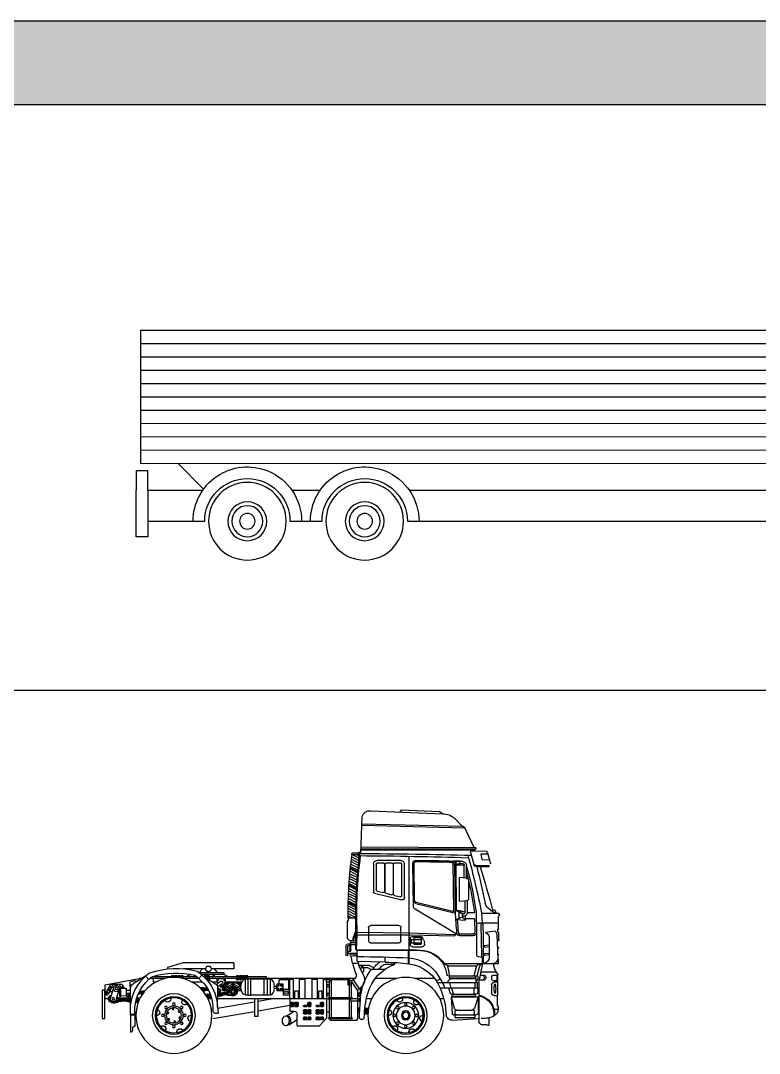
# Model space of a CAD drawing. Header units: millimetres. Extents: x 35403 to 155690, y 202798 to 276657.
# Drawn here: x 111281 to 122383, y 261146 to 276657 of the extents above; entities that cross this region are included whole.
import ezdxf

# ---------------------------------------------------------------- set-up
doc = ezdxf.new("R2010")
doc.units = ezdxf.units.MM
doc.layers.add('www.cad-blocks.net', color=7, linetype='Continuous')

# ---------------------------------------------------------------- blocks, each defined once
blk = doc.blocks.new('TRAIL18L')
at = {"color": 7, "linetype": 'Continuous'}
for p, q in [((16.361, 3.454), (0.871, 3.452)), ((16.361, 3.454), (16.361, 1.454)), ((16.361, 3.254), (0.871, 3.252)), ((16.361, 3.054), (0.871, 3.052)), ((16.361, 2.854), (0.871, 2.852)), ((16.361, 2.654), (0.871, 2.652)), ((16.361, 2.454), (0.871, 2.452)), ((16.361, 2.254), (0.871, 2.252)), ((16.361, 2.054), (0.871, 2.052)), ((16.361, 1.854), (0.871, 1.852)), ((16.361, 1.654), (0.871, 1.652)), ((16.361, 1.454), (0.872, 1.452)), ((15.413, 1.066), (15.801, 1.454)), ((16.251, 1.341), (16.426, 1.341)), ((16.251, 1.049), (16.251, 1.341)), ((16.426, 1.341), (16.426, 1.049)), ((12.321, 1.049), (5.453, 1.049)), ((14.085, 1.049), (13.661, 1.049)), ((16.251, 1.049), (15.425, 1.049)), ((16.251, 1.049), (16.251, 0.35)), ((16.426, 0.583), (16.426, 1.049)), ((12.35, 0.583), (5.599, 0.583)), ((12.35, 0.583), (12.175, 0.583)), ((13.939, 0.583), (13.632, 0.583)), ((13.807, 0.583), (13.632, 0.583)), ((14.114, 0.583), (13.939, 0.583)), ((15.571, 0.583), (15.396, 0.583)), ((16.251, 0.583), (15.571, 0.583)), ((16.426, 0.35), (16.426, 0.583)), ((16.251, 0.35), (16.426, 0.35))]:
    blk.add_line(p, q, dxfattribs=at)
for centre, radius in [((12.991, 0.583), 0.583), ((14.755, 0.583), 0.583), ((12.991, 0.583), 0.292), ((12.991, 0.583), 0.233), ((14.755, 0.583), 0.292), ((14.755, 0.583), 0.233), ((12.991, 0.583), 0.117), ((14.755, 0.583), 0.117)]:
    blk.add_circle(centre, radius, dxfattribs=at)
for centre, radius, start, end in [((12.991, 0.583), 0.816, 0, 112.178), ((14.755, 0.583), 0.816, 0, 112.178), ((12.991, 0.583), 0.816, 112.178, 180), ((14.755, 0.583), 0.816, 112.178, 180), ((12.991, 0.583), 0.641, 0, 180), ((14.755, 0.583), 0.641, 0, 180)]:
    blk.add_arc(centre, radius, start, end, dxfattribs=at)
blk = doc.blocks.new('A$C22601D49')
at = {"xscale": -1000, "yscale": 1000, "zscale": 1000}
blk.add_blockref('TRAIL18L', (16426, 0), dxfattribs=at)
blk = doc.blocks.new('A$C178F4E0B')
for p, q in [((1.934, 3.642), (0.854, 3.599)), ((0.863, 3.6), (0.905, 3.634)), ((1.469, 3.66), (0.905, 3.634)), ((1.492, 3.625), (1.469, 3.66)), ((2.069, 3.427), (0.521, 3.386)), ((0.559, 3.41), (0.677, 3.53)), ((2.069, 3.449), (0.559, 3.41)), ((2.083, 3.001), (2.065, 3.551)), ((0.383, 3.093), (0.521, 3.386)), ((0.521, 3.386), (0.559, 3.41)), ((0.132, 2.843), (0.174, 3.009)), ((0.17, 2.993), (0.283, 2.993)), ((0.192, 3.018), (0.174, 3.009)), ((0.412, 3.044), (0.19, 3.035)), ((0.19, 3.035), (0.192, 3.018)), ((0.283, 2.993), (0.267, 2.912)), ((2.08, 3.101), (0.356, 3.093)), ((0.356, 3.093), (0.356, 3.07)), ((0.356, 3.07), (0.361, 3.066)), ((0.361, 3.066), (2.081, 3.074)), ((0.368, 3.055), (0.368, 3.066)), ((2.081, 3.055), (0.368, 3.055)), ((0.435, 3.015), (0.387, 2.838)), ((1.361, 2.96), (1.361, 1.554)), ((2.102, 3.002), (2.102, 2.969)), ((2.119, 2.987), (2.119, 3.009)), ((2.119, 3.009), (2.215, 3.009)), ((2.145, 2.987), (2.119, 2.974)), ((2.224, 2.987), (2.119, 2.987)), ((2.217, 2.986), (2.119, 2.936)), ((2.222, 2.95), (2.119, 2.898)), ((2.224, 2.998), (2.215, 3.009)), ((2.224, 2.998), (2.224, 2.987)), ((0.267, 2.912), (0.148, 2.906)), ((0.354, 2.819), (0.15, 2.819)), ((0.172, 2.819), (0.168, 2.796)), ((0.168, 2.796), (0.342, 2.801)), ((0.498, 2.63), (0.498, 2.824)), ((0.653, 2.83), (0.532, 2.83)), ((0.532, 2.633), (0.532, 2.827)), ((0.543, 2.877), (0.589, 2.882)), ((0.547, 2.845), (0.589, 2.85)), ((0.589, 2.882), (0.589, 2.884)), ((0.589, 2.884), (0.655, 2.884)), ((0.589, 2.847), (0.589, 2.85)), ((0.655, 2.847), (0.589, 2.847)), ((0.646, 2.147), (0.653, 2.847)), ((0.655, 2.884), (0.655, 2.847)), ((0.663, 2.126), (0.671, 2.842)), ((0.689, 2.132), (0.696, 2.871)), ((1.277, 2.303), (1.285, 2.85)), ((1.294, 2.209), (1.303, 2.849)), ((1.485, 2.855), (1.58, 2.855)), ((1.615, 2.855), (1.709, 2.855)), ((1.745, 2.855), (1.84, 2.855)), ((2.226, 2.915), (2.114, 2.857)), ((2.231, 2.879), (2.118, 2.821)), ((2.235, 2.843), (2.122, 2.785)), ((2.239, 2.807), (2.126, 2.749)), ((0.499, 2.63), (0.601, 2.64)), ((0.601, 2.28), (0.601, 2.64)), ((2.241, 2.787), (2.128, 2.729)), ((2.243, 2.77), (2.129, 2.712)), ((2.246, 2.734), (2.133, 2.676)), ((2.249, 2.698), (2.136, 2.64)), ((2.253, 2.661), (2.139, 2.603)), ((0.464, 2.597), (0.464, 2.323)), ((2.256, 2.625), (2.14, 2.565)), ((2.258, 2.588), (2.144, 2.529)), ((2.261, 2.551), (2.146, 2.492)), ((2.262, 2.532), (2.147, 2.473)), ((2.263, 2.514), (2.148, 2.455)), ((2.266, 2.477), (2.15, 2.418)), ((2.268, 2.44), (2.152, 2.381)), ((2.269, 2.403), (2.154, 2.344)), ((2.271, 2.366), (2.155, 2.306)), ((2.272, 2.328), (2.155, 2.268)), ((0.487, 2.293), (0.601, 2.28)), ((0.487, 2.29), (0.487, 2.116)), ((0.52, 2.29), (0.52, 2.116)), ((2.274, 2.291), (2.156, 2.231)), ((2.274, 2.271), (2.156, 2.21)), ((2.275, 2.253), (2.157, 2.193)), ((2.275, 2.215), (2.157, 2.155)), ((2.276, 2.178), (2.157, 2.117)), ((0.015, 1.871), (0.015, 2.018)), ((0.269, 2.106), (0.019, 2.106)), ((0.075, 2.162), (0.051, 2.106)), ((0.14, 2.156), (0.06, 2.106)), ((0.12, 2.143), (0.075, 2.162)), ((0.269, 2.106), (0.26, 1.955)), ((0.352, 2.118), (0.348, 1.815)), ((0.376, 2.018), (0.373, 1.815)), ((0.376, 2.018), (0.513, 2.018)), ((0.378, 2.116), (0.378, 2.112)), ((0.378, 2.112), (0.486, 2.112)), ((0.513, 2.002), (0.513, 2.068)), ((0.513, 2.002), (0.559, 2.047)), ((0.52, 2.125), (0.664, 2.15)), ((0.52, 2.124), (0.608, 2.122)), ((0.599, 2.031), (0.537, 2.062)), ((0.538, 2.095), (0.548, 2.095)), ((0.541, 2.062), (0.547, 2.062)), ((0.656, 2.009), (0.599, 2.031)), ((0.608, 2.027), (0.608, 2.122)), ((0.619, 1.773), (1.27, 2.165)), ((2.276, 2.033), (2.145, 2.033)), ((2.276, 2.14), (2.158, 2.079)), ((2.276, 2.102), (2.158, 2.041)), ((2.161, 1.562), (2.161, 2.033)), ((2.276, 2.064), (2.217, 2.033)), ((2.276, 2.033), (2.276, 1.993)), ((0.015, 1.871), (0.015, 1.865)), ((0.024, 1.865), (0.015, 1.865)), ((0.018, 1.955), (0.315, 1.955)), ((0.024, 1.819), (0.024, 1.865)), ((0.267, 1.467), (0.276, 1.931)), ((0.341, 1.478), (0.341, 1.928)), ((0.656, 2.009), (0.513, 2.002)), ((2.286, 1.98), (2.276, 1.993)), ((2.286, 1.725), (2.286, 1.98)), ((0.008, 1.716), (0.008, 1.695)), ((0.015, 1.716), (0.008, 1.716)), ((0.015, 1.819), (0.015, 1.716)), ((0.015, 1.819), (0.024, 1.819)), ((0.041, 1.786), (0.027, 1.413)), ((0.067, 1.834), (0.211, 1.813)), ((0.156, 1.722), (0.155, 1.445)), ((0.602, 1.795), (0.394, 1.795)), ((0.599, 1.769), (0.395, 1.769)), ((1.361, 1.811), (0.675, 1.786)), ((1.361, 1.778), (0.675, 1.767)), ((1.14, 1.701), (1.159, 1.742)), ((1.315, 1.754), (1.182, 1.754)), ((1.339, 1.632), (1.339, 1.734)), ((2.139, 1.819), (1.361, 1.811)), ((2.139, 1.778), (1.361, 1.778)), ((2.139, 1.778), (2.139, 1.819)), ((2.147, 1.564), (2.139, 1.778)), ((2.198, 1.732), (2.161, 1.842)), ((2.191, 1.721), (2.161, 1.81)), ((2.249, 1.688), (2.286, 1.725)), ((0.041, 1.695), (0.008, 1.695)), ((0.034, 1.596), (0.024, 1.596)), ((0.024, 1.574), (0.033, 1.574)), ((0.225, 1.62), (0.155, 1.628)), ((0.222, 1.597), (0.155, 1.606)), ((1.128, 1.64), (1.129, 1.659)), ((1.306, 1.602), (1.16, 1.602)), ((2.161, 1.562), (1.361, 1.554)), ((1.361, 1.554), (1.361, 1.345)), ((1.371, 1.554), (1.371, 1.347)), ((2.138, 1.383), (2.138, 1.562)), ((2.161, 1.688), (2.249, 1.688)), ((2.233, 1.665), (2.161, 1.665)), ((2.241, 1.636), (2.161, 1.636)), ((2.233, 1.688), (2.233, 1.665)), ((2.233, 1.665), (2.241, 1.665)), ((2.247, 1.628), (2.238, 1.628)), ((2.247, 1.618), (2.238, 1.618)), ((2.247, 1.608), (2.238, 1.608)), ((2.247, 1.598), (2.238, 1.598)), ((2.247, 1.588), (2.238, 1.588)), ((2.247, 1.577), (2.238, 1.577)), ((2.247, 1.567), (2.238, 1.567)), ((2.247, 1.557), (2.238, 1.557)), ((2.241, 1.665), (2.241, 1.636)), ((2.277, 1.644), (2.241, 1.644)), ((2.247, 1.639), (2.241, 1.639)), ((2.274, 1.618), (2.25, 1.618)), ((2.281, 1.479), (2.281, 1.608)), ((2.308, 1.605), (2.308, 1.479)), ((0.016, 1.413), (0.027, 1.413)), ((0.016, 1.349), (0.016, 1.413)), ((0.03, 1.496), (0.027, 1.496)), ((0.027, 1.474), (0.029, 1.474)), ((0.224, 1.498), (0.155, 1.507)), ((0.222, 1.476), (0.155, 1.484)), ((0.315, 1.452), (0.258, 1.446)), ((0.258, 1.349), (0.258, 1.446)), ((2.138, 1.55), (1.344, 1.55)), ((1.719, 1.368), (1.719, 1.447)), ((2.138, 1.502), (2.281, 1.502)), ((2.138, 1.439), (2.143, 1.466)), ((2.149, 1.494), (2.149, 1.502)), ((2.237, 1.488), (2.149, 1.494)), ((2.209, 1.353), (2.232, 1.462)), ((2.237, 1.488), (2.237, 1.502)), ((2.247, 1.547), (2.238, 1.547)), ((2.247, 1.536), (2.238, 1.536)), ((0.258, 1.349), (0.016, 1.349)), ((0.309, 1.057), (0.249, 1.349)), ((0.292, 1.334), (0.252, 1.334)), ((0.832, 1.349), (0.258, 1.349)), ((0.336, 1.164), (0.288, 1.349)), ((0.345, 1.313), (0.305, 1.349)), ((0.345, 1.313), (0.386, 1.164)), ((0.764, 1.313), (0.345, 1.313)), ((0.746, 1.164), (0.776, 1.315)), ((0.804, 1.329), (0.832, 1.349)), ((1.575, 1.338), (1.575, 1.365)), ((1.691, 1.341), (1.575, 1.338)), ((2.138, 1.383), (1.719, 1.376)), ((1.923, 1.264), (1.719, 1.264)), ((1.963, 1.326), (1.882, 1.283)), ((1.984, 1.287), (1.929, 1.257)), ((2.119, 1.326), (1.963, 1.326)), ((2.057, 1.287), (1.984, 1.287)), ((2.045, 1.287), (2.046, 1.226)), ((2.119, 1.326), (2.051, 1.18)), ((2.057, 1.326), (2.057, 1.287)), ((2.079, 1.3), (2.057, 1.31)), ((2.057, 1.287), (2.092, 1.267)), ((2.079, 1.326), (2.079, 1.3)), ((2.119, 1.353), (2.119, 1.383)), ((2.119, 1.353), (2.119, 1.326)), ((2.209, 1.353), (2.119, 1.353)), ((2.209, 1.353), (2.162, 1.201)), ((3.992, 1.357), (3.992, 1.268)), ((3.992, 1.357), (4.756, 1.357)), ((3.992, 1.268), (4.331, 1.268)), ((4.231, 1.207), (4.285, 1.268)), ((4.355, 1.309), (4.33, 1.27)), ((4.33, 1.27), (4.351, 1.23)), ((4.4, 1.307), (4.355, 1.309)), ((4.396, 1.228), (4.421, 1.266)), ((4.421, 1.266), (4.4, 1.307)), ((4.42, 1.268), (4.749, 1.268)), ((4.515, 1.212), (4.466, 1.268)), ((4.756, 1.357), (4.989, 1.291)), ((4.989, 1.291), (4.989, 1.263)), ((0.024, 1.068), (0.024, 1.178)), ((0.034, 1.095), (0.034, 1.17)), ((0.034, 1.17), (0.107, 1.17)), ((0.107, 1.095), (0.034, 1.095)), ((0.275, 1.223), (0.072, 1.223)), ((0.284, 1.176), (0.232, 1.176)), ((0.232, 1.099), (0.3, 1.099)), ((0.764, 1.164), (0.336, 1.164)), ((0.358, 1.133), (0.358, 1.164)), ((0.755, 1.133), (0.358, 1.133)), ((0.358, 1.123), (0.358, 1.057)), ((0.708, 1.123), (0.358, 1.123)), ((0.755, 1.164), (0.755, 1.133)), ((0.977, 1.124), (1.276, 1.124)), ((1.542, 1.124), (1.868, 1.124)), ((2.009, 1.124), (2.029, 1.124)), ((2.046, 1.226), (2.065, 1.208)), ((2.2, 1.102), (2.108, 0.968)), ((2.171, 1.124), (4.394, 1.124)), ((2.2, 1.102), (2.224, 1.085)), ((2.252, 1.105), (2.526, 1.105)), ((2.28, 1.105), (2.28, 1.027)), ((2.593, 1.107), (2.593, 1.114)), ((2.645, 1.114), (2.593, 1.114)), ((2.814, 1.114), (2.742, 1.114)), ((3.004, 1.114), (2.928, 1.114)), ((3.152, 1.114), (3.101, 1.114)), ((3.152, 0.825), (3.152, 1.114)), ((3.442, 1.112), (3.49, 1.112)), ((3.442, 0.878), (3.442, 1.112)), ((3.5, 1.147), (4.429, 1.147)), ((3.5, 1.124), (3.5, 1.147)), ((3.538, 1.112), (3.737, 1.112)), ((3.737, 1.117), (3.785, 1.117)), ((3.737, 0.872), (3.737, 1.117)), ((3.782, 1.124), (3.782, 1.117)), ((3.817, 1.124), (3.782, 1.124)), ((3.785, 1.117), (3.785, 0.872)), ((3.785, 1.112), (3.824, 1.112)), ((3.817, 1.112), (3.817, 1.124)), ((3.824, 1.112), (3.824, 0.878)), ((3.828, 1.124), (3.828, 1.112)), ((3.863, 1.124), (3.828, 1.124)), ((3.84, 1.108), (3.856, 1.108)), ((3.84, 1.108), (3.863, 1.108)), ((3.856, 1.102), (3.849, 1.102)), ((3.856, 1.108), (3.856, 1.102)), ((3.863, 1.108), (3.863, 1.124)), ((3.874, 1.124), (3.874, 1.108)), ((3.909, 1.124), (3.874, 1.124)), ((3.874, 1.108), (3.909, 1.108)), ((3.882, 1.102), (3.882, 1.108)), ((3.882, 1.108), (3.902, 1.108)), ((3.902, 1.102), (3.882, 1.102)), ((3.902, 1.108), (3.902, 1.102)), ((3.909, 1.108), (3.909, 1.124)), ((3.921, 1.124), (3.921, 1.108)), ((3.955, 1.124), (3.921, 1.124)), ((3.921, 1.108), (3.955, 1.108)), ((3.928, 1.102), (3.928, 1.108)), ((3.928, 1.108), (3.948, 1.108)), ((3.948, 1.102), (3.928, 1.102)), ((3.948, 1.108), (3.948, 1.102)), ((3.955, 1.108), (3.955, 1.124)), ((4.14, 1.182), (4.068, 1.147)), ((4.118, 1.073), (4.118, 1.117)), ((4.118, 1.117), (4.249, 1.117)), ((4.14, 1.207), (4.508, 1.207)), ((4.14, 1.182), (4.14, 1.207)), ((4.14, 1.182), (4.481, 1.182)), ((4.249, 1.117), (4.249, 1.073)), ((4.264, 1.182), (4.336, 1.147)), ((4.474, 1.176), (4.269, 1.045)), ((4.351, 1.23), (4.396, 1.228)), ((4.392, 1.124), (4.357, 1.124)), ((4.357, 1.124), (4.357, 1.108)), ((4.357, 1.108), (4.368, 1.108)), ((4.364, 1.108), (4.368, 1.108)), ((4.364, 1.106), (4.364, 1.108)), ((4.392, 1.123), (4.392, 1.124)), ((4.473, 1.174), (4.52, 1.125)), ((4.52, 1.124), (4.761, 1.124)), ((4.544, 1.147), (5.225, 1.147)), ((4.64, 1.182), (4.713, 1.147)), ((5.027, 1.124), (5.256, 1.124)), ((5.198, 1.073), (5.198, 1.124)), ((5.319, 1.16), (5.272, 1.11)), ((5.319, 1.16), (5.508, 1.042)), ((5.376, 1.124), (5.417, 1.124)), ((5.934, 1.028), (5.417, 1.124)), ((5.452, 1.077), (5.492, 1.091)), ((5.492, 1.091), (5.555, 1.068)), ((0.309, 1.057), (0.309, 0.475)), ((0.309, 1.057), (0.931, 1.057)), ((0.309, 0.978), (0.89, 0.978)), ((0.323, 0.929), (0.323, 0.978)), ((0.331, 0.978), (0.331, 1.057)), ((0.365, 0.978), (0.365, 1.057)), ((0.385, 0.978), (0.385, 0.889)), ((0.694, 0.889), (0.717, 0.978)), ((0.728, 0.978), (0.748, 1.057)), ((0.744, 0.91), (0.762, 0.978)), ((0.776, 1.085), (0.776, 1.057)), ((2.108, 0.968), (2.133, 0.951)), ((2.133, 0.951), (2.224, 1.085)), ((2.133, 0.952), (2.133, 0.523)), ((2.231, 1.052), (2.257, 1.052)), ((2.28, 1.027), (2.231, 1.027)), ((2.555, 0.832), (2.555, 1.084)), ((2.557, 0.832), (2.557, 1.075)), ((2.593, 0.825), (2.593, 1.067)), ((3.254, 1.009), (3.285, 1.009)), ((3.254, 0.977), (3.254, 1.009)), ((3.285, 0.977), (3.254, 0.977)), ((3.285, 1.009), (3.285, 1.039)), ((3.285, 1.039), (3.317, 1.039)), ((3.285, 0.946), (3.285, 0.977)), ((3.317, 0.946), (3.285, 0.946)), ((3.317, 1.039), (3.317, 1.009)), ((3.317, 1.009), (3.347, 1.009)), ((3.317, 0.977), (3.317, 0.946)), ((3.347, 0.977), (3.317, 0.977)), ((3.347, 1.009), (3.347, 0.977)), ((4.118, 1.073), (3.87, 1.073)), ((3.942, 0.943), (3.879, 0.943)), ((3.88, 1.044), (3.906, 1.067)), ((3.886, 1.005), (3.946, 1.059)), ((3.956, 0.97), (3.9, 1.018)), ((3.959, 0.973), (3.904, 1.021)), ((4.097, 1.067), (3.906, 1.067)), ((4.056, 1.059), (3.946, 1.059)), ((4.001, 1.059), (4.001, 0.993)), ((4.006, 0.993), (4.006, 1.059)), ((4.053, 0.973), (4.103, 1.017)), ((4.12, 1.001), (4.056, 1.059)), ((4.056, 0.97), (4.107, 1.013)), ((4.161, 0.943), (4.07, 0.943)), ((4.161, 1.009), (4.097, 1.067)), ((4.118, 1.073), (4.177, 1)), ((4.12, 0.943), (4.12, 1.001)), ((4.161, 0.943), (4.161, 1.009)), ((4.237, 1.001), (4.168, 1.051)), ((4.191, 1), (4.177, 1)), ((4.257, 1.035), (4.191, 1.082)), ((4.208, 1.022), (4.191, 1)), ((4.249, 1.073), (4.232, 1.052)), ((4.237, 0.686), (4.235, 0.983)), ((4.313, 1.073), (4.249, 1.073)), ((4.428, 0.94), (4.427, 0.951)), ((4.626, 1.073), (4.465, 1.073)), ((5.198, 1.073), (5.162, 1.073)), ((5.555, 1.004), (5.543, 0.995)), ((5.545, 0.584), (5.545, 0.973)), ((5.611, 0.947), (5.545, 0.947)), ((5.555, 1.068), (5.555, 1.004)), ((5.669, 1.033), (5.64, 0.981)), ((5.669, 1.033), (5.849, 1.033)), ((5.714, 1.033), (5.685, 0.981)), ((5.718, 0.963), (5.759, 0.817)), ((5.803, 0.987), (5.846, 0.834)), ((5.804, 1.033), (5.889, 0.878)), ((5.849, 1.033), (5.92, 0.903)), ((5.934, 1.028), (5.934, 0.817)), ((0.028, 0.715), (0.028, 0.867)), ((0.323, 0.848), (0.376, 0.68)), ((0.323, 0.848), (0.323, 0.6)), ((0.729, 0.848), (0.323, 0.848)), ((0.365, 0.889), (0.365, 0.854)), ((0.715, 0.889), (0.365, 0.889)), ((0.365, 0.854), (0.715, 0.854)), ((0.729, 0.848), (0.682, 0.681)), ((0.729, 0.848), (0.711, 0.595)), ((0.715, 0.889), (0.715, 0.854)), ((0.837, 0.817), (0.895, 0.817)), ((1.923, 0.817), (2, 0.817)), ((2.111, 0.817), (2.086, 0.843)), ((2.111, 0.786), (2.093, 0.766)), ((2.111, 0.817), (2.111, 0.786)), ((2.111, 0.817), (2.133, 0.817)), ((2.111, 0.786), (2.228, 0.786)), ((2.133, 0.817), (2.228, 0.817)), ((2.217, 0.832), (2.217, 0.821)), ((2.217, 0.832), (2.571, 0.832)), ((2.571, 0.821), (2.217, 0.821)), ((2.557, 0.532), (2.557, 0.821)), ((2.557, 0.817), (4.236, 0.817)), ((2.571, 0.832), (2.571, 0.821)), ((3.152, 0.825), (2.593, 0.825)), ((2.593, 0.531), (2.593, 0.817)), ((3.153, 0.817), (3.153, 0.635)), ((3.629, 0.783), (3.431, 0.817)), ((3.49, 0.878), (3.442, 0.878)), ((3.737, 0.878), (3.538, 0.878)), ((3.785, 0.872), (3.737, 0.872)), ((3.824, 0.878), (3.785, 0.878)), ((4.045, 0.91), (4.035, 0.915)), ((4.126, 0.88), (4.079, 0.897)), ((4.101, 0.886), (4.103, 0.875)), ((4.187, 0.861), (4.147, 0.877)), ((4.325, 0.817), (4.381, 0.817)), ((5.387, 0.889), (5.388, 0.9)), ((5.564, 0.891), (5.573, 0.884)), ((5.564, 0.771), (5.628, 0.784)), ((5.681, 0.785), (5.681, 0.796)), ((5.711, 0.929), (5.728, 0.929)), ((5.861, 0.929), (5.819, 0.929)), ((5.88, 0.817), (5.934, 0.817)), ((5.908, 0.878), (5.888, 0.878)), ((5.92, 0.903), (5.908, 0.878)), ((0.019, 0.715), (0.019, 0.657)), ((0.028, 0.715), (0.019, 0.715)), ((0.019, 0.657), (0.093, 0.657)), ((0.378, 0.593), (0.378, 0.627)), ((0.4, 0.649), (0.422, 0.649)), ((0.636, 0.649), (0.422, 0.649)), ((0.666, 0.593), (0.666, 0.627)), ((2.593, 0.624), (2.557, 0.624)), ((2.649, 0.763), (2.687, 0.763)), ((2.687, 0.748), (2.649, 0.748)), ((2.649, 0.741), (2.687, 0.741)), ((2.687, 0.726), (2.649, 0.726)), ((2.649, 0.719), (2.687, 0.719)), ((2.687, 0.704), (2.649, 0.704)), ((2.649, 0.651), (2.687, 0.651)), ((2.687, 0.636), (2.649, 0.636)), ((2.649, 0.629), (2.687, 0.629)), ((2.711, 0.719), (2.749, 0.719)), ((2.749, 0.704), (2.711, 0.704)), ((2.711, 0.651), (2.749, 0.651)), ((2.749, 0.636), (2.711, 0.636)), ((2.711, 0.629), (2.749, 0.629)), ((2.84, 0.763), (2.878, 0.763)), ((2.878, 0.748), (2.84, 0.748)), ((2.84, 0.741), (2.878, 0.741)), ((2.878, 0.726), (2.84, 0.726)), ((2.84, 0.719), (2.878, 0.719)), ((2.878, 0.704), (2.84, 0.704)), ((2.84, 0.651), (2.878, 0.651)), ((2.878, 0.636), (2.84, 0.636)), ((2.84, 0.629), (2.878, 0.629)), ((2.902, 0.719), (2.939, 0.719)), ((2.939, 0.704), (2.902, 0.704)), ((2.902, 0.651), (2.939, 0.651)), ((2.939, 0.636), (2.902, 0.636)), ((2.902, 0.629), (2.939, 0.629)), ((3.033, 0.763), (3.07, 0.763)), ((3.07, 0.748), (3.033, 0.748)), ((3.033, 0.741), (3.07, 0.741)), ((3.07, 0.726), (3.033, 0.726)), ((3.033, 0.719), (3.07, 0.719)), ((3.07, 0.704), (3.033, 0.704)), ((3.208, 0.56), (3.088, 0.635)), ((3.153, 0.635), (3.089, 0.635)), ((3.095, 0.763), (3.132, 0.763)), ((3.132, 0.748), (3.095, 0.748)), ((3.095, 0.741), (3.132, 0.741)), ((3.132, 0.726), (3.095, 0.726)), ((3.095, 0.719), (3.132, 0.719)), ((3.132, 0.704), (3.095, 0.704)), ((3.629, 0.639), (3.151, 0.722)), ((4.236, 0.678), (3.683, 0.773)), ((4.311, 0.521), (3.683, 0.63)), ((4.332, 0.661), (4.307, 0.666)), ((5.438, 0.76), (5.468, 0.766)), ((0.159, 0.533), (0.159, 0.42)), ((0.71, 0.5), (0.309, 0.521)), ((0.691, 0.576), (0.349, 0.576)), ((0.364, 0.54), (0.364, 0.576)), ((0.672, 0.536), (0.364, 0.54)), ((0.672, 0.576), (0.672, 0.536)), ((2.088, 0.515), (2.051, 0.515)), ((2.165, 0.493), (2.526, 0.493)), ((2.217, 0.532), (2.217, 0.521)), ((2.217, 0.532), (2.571, 0.532)), ((2.571, 0.521), (2.217, 0.521)), ((2.571, 0.532), (2.571, 0.521)), ((2.705, 0.411), (2.593, 0.531)), ((2.687, 0.614), (2.649, 0.614)), ((2.649, 0.607), (2.687, 0.607)), ((2.687, 0.592), (2.649, 0.592)), ((2.649, 0.543), (2.687, 0.543)), ((2.687, 0.528), (2.649, 0.528)), ((2.649, 0.521), (2.687, 0.521)), ((2.687, 0.506), (2.649, 0.506)), ((2.749, 0.614), (2.711, 0.614)), ((2.711, 0.607), (2.749, 0.607)), ((2.749, 0.592), (2.711, 0.592)), ((2.711, 0.543), (2.749, 0.543)), ((2.749, 0.528), (2.711, 0.528)), ((2.711, 0.521), (2.749, 0.521)), ((2.749, 0.506), (2.711, 0.506)), ((2.878, 0.614), (2.84, 0.614)), ((2.84, 0.607), (2.878, 0.607)), ((2.878, 0.592), (2.84, 0.592)), ((2.84, 0.543), (2.878, 0.543)), ((2.878, 0.528), (2.84, 0.528)), ((2.84, 0.521), (2.878, 0.521)), ((2.878, 0.506), (2.84, 0.506)), ((2.939, 0.614), (2.902, 0.614)), ((2.902, 0.607), (2.939, 0.607)), ((2.939, 0.592), (2.902, 0.592)), ((2.902, 0.543), (2.939, 0.543)), ((2.939, 0.528), (2.902, 0.528)), ((2.902, 0.521), (2.939, 0.521)), ((2.939, 0.506), (2.902, 0.506)), ((3.043, 0.411), (3.043, 0.572)), ((3.168, 0.43), (3.043, 0.508)), ((3.213, 0.561), (3.194, 0.561)), ((4.284, 0.604), (4.23, 0.604)), ((5.545, 0.577), (5.479, 0.577)), ((5.479, 0.577), (5.479, 0.43)), ((5.481, 0.577), (5.481, 0.606)), ((5.514, 0.584), (5.545, 0.584)), ((5.545, 0.584), (5.545, 0.319)), ((0.274, 0.435), (0.198, 0.435)), ((3.043, 0.411), (2.705, 0.411)), ((3.213, 0.42), (3.194, 0.42)), ((5.514, 0.395), (5.517, 0.395)), ((5.517, 0.395), (5.517, 0.344))]:
    blk.add_line(p, q)
for points in [[(2.099, 3.002), (2.099, 3.018), (2.119, 3.018), (2.119, 2.871), (2.099, 2.871), (2.099, 2.969)], [(1.429, 2.338), (1.429, 2.84)], [(1.469, 2.367), (1.469, 2.84)], [(1.484, 2.895), (1.84, 2.895)], [(1.594, 2.395), (1.594, 2.84)], [(1.599, 2.84), (1.599, 2.402)], [(1.724, 2.84), (1.724, 2.427)], [(1.73, 2.84), (1.73, 2.434)], [(1.855, 2.84), (1.855, 2.459)], [(1.895, 2.84), (1.895, 2.427)], [(1.878, 2.405), (1.467, 2.304)], [(1.577, 2.373), (1.49, 2.351)], [(1.707, 2.404), (1.62, 2.383)], [(1.838, 2.436), (1.75, 2.415)], [(1.259, 2.253), (0.662, 2.107)], [(1.255, 2.271), (0.663, 2.126)], [(1.481, 1.69), (1.481, 1.886)], [(1.513, 1.918), (1.936, 1.918)], [(1.967, 1.886), (1.967, 1.69)], [(1.936, 1.658), (1.513, 1.658)], [(2.231, 1.095), (2.231, 0.832)], [(2.257, 0.832), (2.257, 1.105), (2.252, 1.105)], [(2.529, 1.104), (2.529, 0.832)], [(3.31, 1.039), (3.31, 1.109), (3.17, 1.109), (3.17, 0.959), (3.254, 0.959)], [(4.429, 1.147), (4.403, 1.147), (4.403, 1.163), (4.438, 1.163), (4.438, 1.153)], [(0.081, 0.867), (0.024, 0.867), (0.024, 1.068), (0.082, 1.068)], [(0.121, 1.028), (0.121, 0.907)], [(2.079, 0.908), (2.079, 0.993)], [(2.096, 0.978), (2.096, 0.913)], [(2.231, 0.821), (2.231, 0.817)], [(2.231, 0.786), (2.231, 0.532), (2.257, 0.532), (2.257, 0.821)], [(2.529, 0.821), (2.529, 0.532), (2.555, 0.532), (2.555, 0.821)], [(3.184, 0.911), (3.167, 0.911), (3.167, 0.929), (3.184, 0.929)], [(3.23, 0.929), (3.244, 0.929), (3.244, 0.911), (3.23, 0.911)]]:
    blk.add_lwpolyline(points)
for points in [[(0.685, 2.842), (0.655, 2.842), (0.655, 2.888), (0.685, 2.888)], [(1.171, 1.735), (1.286, 1.735), (1.286, 1.638), (1.171, 1.638)], [(2.205, 1.688), (2.191, 1.688), (2.191, 1.732), (2.205, 1.732)], [(1.171, 1.703), (1.327, 1.703), (1.327, 1.66), (1.171, 1.66)], [(2.557, 1.067), (2.598, 1.067), (2.598, 1.107), (2.557, 1.107)], [(2.742, 0.825), (2.645, 0.825), (2.645, 1.124), (2.742, 1.124)], [(2.928, 0.825), (2.814, 0.825), (2.814, 1.124), (2.928, 1.124)], [(3.101, 0.825), (3.004, 0.825), (3.004, 1.124), (3.101, 1.124)], [(3.49, 0.872), (3.538, 0.872), (3.538, 1.117), (3.49, 1.117)], [(3.817, 1.147), (3.782, 1.147), (3.782, 1.163), (3.817, 1.163)], [(3.863, 1.147), (3.828, 1.147), (3.828, 1.163), (3.863, 1.163)], [(3.909, 1.147), (3.874, 1.147), (3.874, 1.163), (3.909, 1.163)], [(3.955, 1.147), (3.921, 1.147), (3.921, 1.163), (3.955, 1.163)], [(4.392, 1.147), (4.357, 1.147), (4.357, 1.163), (4.392, 1.163)], [(4.79, 1.147), (4.755, 1.147), (4.755, 1.163), (4.79, 1.163)], [(4.836, 1.147), (4.801, 1.147), (4.801, 1.163), (4.836, 1.163)], [(4.882, 1.147), (4.848, 1.147), (4.848, 1.163), (4.882, 1.163)], [(4.929, 1.147), (4.894, 1.147), (4.894, 1.163), (4.929, 1.163)], [(2.557, 1.029), (2.593, 1.029), (2.593, 1.003), (2.557, 1.003)], [(2.722, 0.825), (2.664, 0.825), (2.664, 0.934), (2.722, 0.934)], [(3.08, 0.825), (3.023, 0.825), (3.023, 0.934), (3.08, 0.934)], [(3.157, 0.959), (3.253, 0.959), (3.253, 0.88), (3.157, 0.88)], [(3.347, 0.946), (3.254, 0.946), (3.254, 1.039), (3.347, 1.039)], [(3.392, 0.98), (3.347, 0.98), (3.347, 1.004), (3.392, 1.004)], [(5.693, 0.981), (5.611, 0.981), (5.611, 0.864), (5.693, 0.857)], [(5.711, 0.857), (5.693, 0.857), (5.693, 0.981), (5.711, 0.981)], [(5.934, 0.95), (5.971, 0.95), (5.971, 0.523), (5.934, 0.523)], [(2.557, 0.897), (2.593, 0.897), (2.593, 0.872), (2.557, 0.872)], [(3.629, 0.817), (3.683, 0.817), (3.683, 0.558), (3.629, 0.558)]]:
    blk.add_lwpolyline(points, close=True)
for centre, radius in [((1.409, 0.57), 0.57), ((4.135, 1.102), 0.0098), ((4.233, 1.102), 0.0098), ((4.894, 0.57), 0.57), ((3.27, 1.024), 0.00873), ((3.27, 0.962), 0.00873), ((3.332, 1.024), 0.00873), ((3.332, 0.962), 0.00873), ((3.911, 1.051), 0.0108), ((4.006, 0.927), 0.0244), ((4.091, 1.051), 0.0108), ((4.12, 1.025), 0.0108), ((4.141, 0.993), 0.0108), ((4.141, 0.957), 0.0108), ((4.183, 1.017), 0.0098), ((5.671, 0.996), 0.0102), ((5.76, 0.975), 0.0439), ((5.76, 0.975), 0.0184), ((5.846, 0.996), 0.0102), ((5.869, 0.955), 0.0102), ((1.409, 0.57), 0.324), ((1.409, 0.57), 0.281), ((1.409, 0.57), 0.264), ((4.894, 0.57), 0.324), ((4.894, 0.57), 0.281), ((4.894, 0.57), 0.264), ((5.803, 0.822), 0.0184), ((5.892, 0.913), 0.0102), ((1.409, 0.57), 0.194), ((1.409, 0.57), 0.14), ((1.291, 0.688), 0.0192), ((1.409, 0.57), 0.0665), ((1.409, 0.737), 0.0192), ((1.528, 0.688), 0.0192), ((4.894, 0.57), 0.14), ((4.776, 0.688), 0.0192), ((4.894, 0.57), 0.114), ((4.818, 0.628), 0.0116), ((4.894, 0.737), 0.0192), ((4.907, 0.665), 0.0116), ((5.013, 0.688), 0.0192), ((1.242, 0.57), 0.0192), ((1.291, 0.452), 0.0192), ((1.409, 0.57), 0.0481), ((1.528, 0.452), 0.0192), ((1.577, 0.57), 0.0192), ((4.727, 0.57), 0.0192), ((4.776, 0.452), 0.0192), ((4.806, 0.534), 0.0116), ((4.881, 0.475), 0.0116), ((4.97, 0.512), 0.0116), ((4.983, 0.606), 0.0116), ((5.013, 0.452), 0.0192), ((5.062, 0.57), 0.0192), ((1.409, 0.403), 0.0192), ((4.894, 0.403), 0.0192)]:
    blk.add_circle(centre, radius)
for centre, radius, start, end in [((0.853, 3.341), 0.258, 89.7721, 133.081), ((1.955, 3.532), 0.112, 9.5914, 100.6918), ((13.638, -0.583), 13.637, 164.868, 168.6305), ((13.638, -0.583), 13.72, 164.6259, 164.6758), ((0.411, 3.019), 0.0242, 349.7649, 87.3916), ((2.372, -68.792), 71.794, 90.21541, 91.55742), ((2.665, -69.778), 72.75, 90.44354, 91.72875), ((-4.385, 2.102), 6.53, 357.5183, 7.6096), ((-4.383, 2.102), 6.659, 359.4091, 7.6429), ((19.08, -2.965), 19.654, 162.942, 164.9157), ((13.638, -0.583), 13.72, 165.7222, 168.0727), ((0.335, 2.855), 0.054, 276.8051, 341.9277), ((5.411, 1.431), 5.105, 164.1916, 172.2598), ((0.354, 2.858), 0.0389, 270.9823, 328.3209), ((0.547, 2.829), 0.0488, 94.4181, 185.3526), ((0.547, 2.829), 0.0157, 89.9762, 185.2849), ((0.577, 2.806), 0.08, 88.4115, 116.8249), ((1.855, -42.347), 45.251, 90.7676, 91.6149), ((0.578, 2.866), 0.0198, 303.7772, 56.0465), ((1.855, -42.347), 45.233, 90.7676, 91.4817), ((1.252, 2.848), 0.0515, 1.2761, 93.5181), ((1.252, 2.848), 0.0333, 1.2761, 93.5181), ((1.485, 2.84), 0.0553, 89.3215, 179.9318), ((1.485, 2.84), 0.0153, 89.3215, 179.9318), ((1.579, 2.84), 0.0153, 0.0682, 90.6785), ((1.614, 2.84), 0.0153, 89.3215, 179.9318), ((1.709, 2.84), 0.0153, 0.0682, 90.6785), ((1.745, 2.84), 0.0153, 89.3215, 179.9318), ((1.839, 2.84), 0.0553, 0.0682, 90.6785), ((1.839, 2.84), 0.0153, 0.0682, 90.6785), ((-4.385, 2.102), 6.543, 359.3986, 6.7561), ((5.492, 1.417), 5.162, 165.3361, 166.5611), ((5.492, 1.417), 5.162, 166.9116, 172.2103), ((0.5, 2.595), 0.0355, 92.0731, 176.2992), ((1.46, 2.335), 0.0313, 174.0201, 285.2943), ((1.487, 2.369), 0.0176, 175.0684, 286.7652), ((1.571, 2.395), 0.0236, 286.2494, 359.4283), ((1.617, 2.4), 0.0176, 175.0684, 286.7652), ((1.701, 2.427), 0.0236, 286.2494, 359.4283), ((1.747, 2.432), 0.0176, 175.0684, 286.7652), ((1.831, 2.459), 0.0236, 286.2494, 359.4283), ((1.872, 2.427), 0.0229, 285.7173, 0.8133), ((0.068, 2.287), 0.15, 298.8148, 346.8455), ((0.496, 2.324), 0.0317, 181.1131, 274.3435), ((1.241, 2.304), 0.0359, 289.2636, 0.7586), ((1.241, 2.304), 0.0541, 289.2636, 0.7586), ((1.243, 2.209), 0.0511, 302.2557, 0.7057), ((0.019, 2.087), 0.0191, 87.7748, 206.9226), ((-0.087, 2.026), 0.103, 354.3334, 30.4423), ((0.538, 2.113), 0.0517, 170.7932, 273.0316), ((0.538, 2.113), 0.0185, 170.7932, 273.0316), ((0.539, 2.078), 0.0187, 297.611, 62.2877), ((-3.159, 9.504), 8.288, 296.5903, 297.4642), ((-6.63, 2.516), 7.304, 354.3924, 356.938), ((17.458, 1.495), 17.213, 178.4674, 180.4844), ((0.244, 1.928), 0.0318, 5.3272, 59.2796), ((0.316, 1.93), 0.0253, 356.3614, 93.3522), ((-2.262, 2.14), 2.895, 353.3522, 357.3936), ((1.513, 1.886), 0.0318, 90.5442, 180.4833), ((1.935, 1.886), 0.0318, 359.5167, 89.4558), ((0.105, 1.782), 0.0642, 125.6948, 176.7993), ((0.241, 1.732), 0.086, 110.7375, 187.0844), ((0.394, 1.815), 0.046, 179.6332, 271.3855), ((0.394, 1.815), 0.0201, 179.6332, 271.3855), ((0.602, 1.805), 0.0365, 264.8673, 355.8618), ((0.602, 1.805), 0.0107, 264.8673, 355.8618), ((0.675, 1.776), 0.00946, 90, 271.8105), ((1.182, 1.726), 0.0284, 90.2842, 145.3445), ((1.314, 1.729), 0.0255, 11.4678, 87.8169), ((0.024, 1.585), 0.011, 90, 270), ((0.223, 1.609), 0.0112, 262.844, 82.844), ((1.163, 1.637), 0.035, 175.5151, 265.5895), ((1.267, 1.648), 0.138, 157.4774, 175.2974), ((1.324, 0.044), 1.511, 88.6147, 97.3094), ((1.311, 1.63), 0.0283, 260.8295, 3.1059), ((1.513, 1.69), 0.0318, 179.5167, 269.4558), ((1.935, 1.69), 0.0318, 270.5442, 0.4833), ((2.238, 1.623), 0.00512, 90, 270), ((2.238, 1.603), 0.00512, 90, 270), ((2.238, 1.582), 0.00512, 90, 270), ((2.238, 1.562), 0.00512, 90, 270), ((2.247, 1.634), 0.00512, 270, 90), ((2.247, 1.613), 0.00512, 270, 90), ((2.247, 1.593), 0.00512, 270, 90), ((2.247, 1.572), 0.00512, 270, 90), ((2.247, 1.552), 0.00512, 270, 90), ((2.273, 1.609), 0.00881, 353.6346, 83.3562), ((2.273, 1.609), 0.0356, 353.6346, 83.3562), ((0.027, 1.485), 0.011, 90, 270), ((0.104, 1.424), 0.0776, 188.3249, 254.6191), ((0.252, 1.446), 0.0971, 180.6447, 266.6758), ((0.223, 1.487), 0.0112, 262.844, 82.844), ((0.241, 1.466), 0.0257, 310.6221, 2.262), ((0.316, 1.477), 0.0253, 266.6478, 3.6386), ((1.203, 1.101), 0.447, 99.1566, 146.287), ((1.205, 1.122), 0.423, 99.8573, 149.2601), ((1.387, 0.896), 0.537, 92.7666, 149.0957), ((1.324, 0.044), 1.507, 88.6147, 97.3094), ((2.125, -12.808), 14.261, 89.9473, 93.0692), ((2.161, 1.477), 0.0208, 126.3051, 211.3213), ((2.175, 1.191), 0.277, 77.7887, 96.4948), ((2.238, 1.541), 0.00512, 90, 270), ((2.231, 1.475), 0.0141, 278.3869, 66.7403), ((2.249, 1.504), 0.0324, 9.2177, 93.1606), ((2.295, 1.479), 0.0134, 180, 0), ((-0.088, 1.338), 0.172, 325.585, 3.8569), ((0.761, 1.381), 0.0673, 272.7543, 310.0076), ((1.42, 1.062), 0.641, 154.5376, 169.0437), ((1.451, 0.744), 0.608, 98.5542, 157.4021), ((1.71, -1.287), 2.655, 89.8206, 97.5611), ((1.356, 0.73), 0.646, 15.0504, 70.2035), ((1.684, 1.202), 0.14, 57.7687, 87.1183), ((1.517, 1.051), 0.362, 36.1909, 48.0665), ((1.593, 1.071), 0.364, 32.1525, 57.315), ((1.282, 0.773), 0.808, 3.915, 37.4322), ((4.862, 0.073), 1.202, 70.7707, 105.3133), ((0.07, 1.177), 0.046, 86.8044, 179.5705), ((0.088, 1.224), 0.0385, 154.1135, 186.9461), ((0.045, 1.133), 0.0721, 328.7675, 31.2325), ((0.246, 1.137), 0.0411, 109.6796, 250.3204), ((0.27, 1.137), 0.0411, 109.6796, 250.3204), ((0.349, 1.142), 0.0259, 121.4377, 189.4364), ((0.477, 1.162), 0.155, 188.8708, 212.5755), ((0.712, 1.05), 0.073, 28.3085, 92.7353), ((0.767, 1.19), 0.0255, 264.6937, 346.8791), ((1.791, 0.577), 1.05, 145.4995, 157.5562), ((0.94, 1.143), 0.0511, 204.7831, 286.0777), ((2.162, 1.104), 0.134, 145.5679, 208.4911), ((2.23, 1.171), 0.0752, 155.7824, 246.6863), ((2.254, 1.072), 0.0328, 85.0879, 156.6961), ((2.523, 1.071), 0.0339, 353.5697, 94.0201), ((4.887, 0.676), 0.649, 129.2287, 169.5212), ((4.887, 0.676), 0.58, 129.2308, 169.3731), ((4.751, 0.904), 0.388, 122.2966, 135.9109), ((4.755, 0.899), 0.326, 122.3644, 136.1431), ((4.857, 0.009), 1.198, 72.3108, 103.3239), ((5.046, 0.875), 0.326, 46.2738, 57.6356), ((5.05, 0.88), 0.388, 46.118, 57.7034), ((4.861, 0.647), 0.619, 357.27, 48.2005), ((4.861, 0.647), 0.687, 5.3148, 48.2047), ((0.079, 1.027), 0.0416, 2.4172, 86.0984), ((0.371, 1.097), 0.0308, 215.4554, 244.4177), ((1.936, 0.539), 1.134, 157.2411, 178.1474), ((2.229, 1.14), 0.21, 208.465, 234.9328), ((3.207, 0.907), 0.0313, 42.8734, 137.1266), ((3.882, 1.025), 0.0108, 285.5242, 90.4879), ((4.006, 0.928), 0.107, 139.6645, 171.9451), ((4.007, 0.927), 0.083, 139.5082, 169.0069), ((4.006, 0.928), 0.107, 92.6636, 137.0988), ((4.006, 0.927), 0.0658, 18.129, 280.7834), ((4.007, 0.927), 0.083, 93.7788, 136.192), ((4.006, 0.927), 0.0543, 19.2547, 280.7103), ((4.006, 0.927), 0.0428, 17.8302, 336.3526), ((4.006, 0.928), 0.0314, 14.0466, 335.7822), ((4.006, 0.928), 0.107, 42.9743, 90.0562), ((4.007, 0.927), 0.083, 44.3392, 90.4083), ((4.102, 0.968), 0.0731, 206.9629, 264.3481), ((4.102, 0.968), 0.0616, 206.9629, 264.3481), ((4.107, 0.956), 0.0506, 192.7444, 264.3266), ((4.007, 0.927), 0.083, 10.9931, 41.0221), ((4.107, 0.956), 0.0391, 192.7444, 264.3266), ((4.006, 0.928), 0.107, 8.0549, 40.4086), ((4.18, 1.066), 0.0194, 54.1904, 234.1904), ((4.222, 0.946), 0.0274, 90, 298.5057), ((4.222, 0.946), 0.016, 89.0482, 324.2863), ((4.653, -4.352), 5.331, 94.5054, 94.6733), ((4.639, -4.118), 5.108, 94.5374, 94.6795), ((4.314, 0.979), 0.0799, 124.5072, 177.0208), ((4.222, 0.946), 0.0274, 39.9017, 39.916), ((4.639, -4.118), 5.073, 91.8843, 92.9733), ((4.639, -4.118), 5.085, 91.7556, 92.8934), ((4.639, -4.143), 5.122, 91.6172, 92.8003), ((4.639, -4.118), 5.108, 91.4775, 92.7219), ((4.639, -4.118), 5.062, 92.0068, 92.3905), ((4.639, -4.118), 5.108, 81.3076, 82.2831), ((4.639, -4.143), 5.122, 81.2664, 82.1869), ((5.465, 0.974), 0.08, 359.0857, 57.7722), ((5.76, 0.975), 0.0439, 15.7491, 195.7491), ((0.361, 0.591), 0.288, 100.4833, 184.7266), ((0.079, 0.909), 0.0415, 271.753, 357.6495), ((0.361, 0.591), 0.277, 100.9314, 186.3328), ((0.361, 0.927), 0.0385, 177.4975, 274.9345), ((0.715, 0.92), 0.031, 269.9008, 342.1443), ((1.244, 0.771), 0.0444, 219.8226, 39.1855), ((1.5, 0.814), 0.0444, 159.8226, 339.1855), ((0.745, 0.535), 1.287, 359.9941, 16.3783), ((2.096, 0.882), 0.0308, 250.8685, 124.3142), ((2.096, 0.882), 0.0185, 230.7144, 144.4683), ((-4.967, 0.243), 7.079, 2.3719, 4.7397), ((2.228, 0.801), 0.0157, 270, 90), ((3.207, 0.932), 0.0313, 222.8734, 317.1266), ((3.937, 1.694), 0.824, 274.7316, 281.4405), ((3.921, 1.828), 0.971, 275.0268, 280.7901), ((5.066, 8.297), 7.465, 262.4062, 263.6129), ((5.449, 11.47), 10.65, 262.7322, 263.4568), ((5.53, 12.199), 11.371, 262.7901, 263.4625), ((5.495, 11.816), 11.021, 262.8682, 263.4397), ((5.495, 11.818), 11.035, 263.191, 263.4474), ((7.485, 0.375), 3.263, 172.6324, 175.9819), ((5.129, 0.65), 0.823, 170.713, 181.2752), ((5.512, 12.001), 11.241, 263.9451, 264.223), ((5.502, 11.892), 11.121, 263.9467, 264.2397), ((5.495, 11.818), 11.035, 263.952, 264.2599), ((5.495, 11.816), 11.021, 263.9639, 264.2851), ((5.494, 11.813), 11.007, 263.9771, 264.3119), ((5.512, 12.001), 11.184, 264.0048, 264.3477), ((5.53, 12.199), 11.371, 264.0335, 264.3845), ((4.729, 0.771), 0.0444, 219.8226, 39.1855), ((4.985, 0.814), 0.0444, 159.8226, 339.1855), ((4.639, -4.118), 5.085, 81.1281, 82.0051), ((4.639, -4.118), 5.073, 81.0439, 81.8764), ((4.639, -4.118), 5.062, 81.5027, 81.7539), ((5.53, 12.199), 11.371, 269.3572, 269.6114), ((5.512, 12.001), 11.184, 269.4675, 269.7145), ((5.494, 11.813), 11.007, 269.5755, 269.8153), ((5.495, 11.816), 11.021, 269.6012, 269.8294), ((5.495, 11.818), 11.035, 269.6253, 269.8424), ((4.639, -4.118), 5.108, 79.3195, 79.7747), ((4.639, -4.143), 5.122, 79.3132, 79.8076), ((5.53, 12.199), 11.371, 270.0782, 270.9287), ((5.512, 12.001), 11.184, 270.1727, 271.063), ((5.494, 11.813), 11.007, 270.2652, 271.1957), ((5.495, 11.816), 11.021, 270.2635, 270.9706), ((5.495, 11.818), 11.035, 270.2619, 270.968), ((5.585, 0.874), 0.0274, 142.5991, 339.657), ((5.585, 0.874), 0.016, 142.5991, 77.1474), ((5.585, 0.874), 0.0274, 20.343, 90), ((5.681, 0.639), 0.169, 60.2414, 89.9638), ((5.681, 0.639), 0.157, 60.2414, 89.9638), ((5.681, 0.639), 0.146, 60.2414, 89.9638), ((5.64, 0.987), 0.175, 294.9925, 308.7527), ((5.617, 1.031), 0.235, 295.6691, 305.3119), ((5.617, 1.031), 0.247, 295.6691, 305.3119), ((5.803, 0.822), 0.0442, 187.1335, 15.3999), ((5.796, 0.84), 0.0627, 240.7189, 264.1113), ((5.792, 0.866), 0.0998, 267.1474, 308.5171), ((5.792, 0.866), 0.111, 267.1474, 308.5171), ((5.792, 0.866), 0.0884, 267.1474, 308.5171), ((5.825, 0.82), 0.0547, 312.0657, 79.7284), ((5.825, 0.82), 0.0432, 312.0657, 72.0276), ((5.825, 0.82), 0.0318, 312.0657, 56.654), ((0.13, 0.657), 0.106, 180.3321, 238.0399), ((0.419, 0.694), 0.0449, 197.0017, 274.1393), ((0.398, 0.629), 0.0204, 85.2421, 185.9826), ((0.639, 0.694), 0.0449, 265.8607, 342.9983), ((0.645, 0.629), 0.0204, 354.0174, 94.7579), ((1.666, 0.613), 0.0444, 99.8226, 279.1855), ((1.666, 0.613), 0.0444, 99.8226, 279.1855), ((1.962, -7.952), 8.632, 89.5928, 89.9584), ((1.962, -7.952), 8.618, 89.5817, 89.9405), ((1.962, -7.952), 8.603, 89.5716, 89.9252), ((1.962, -7.952), 8.588, 89.5627, 89.9124), ((1.962, -7.952), 8.574, 89.5548, 89.9021), ((1.962, -7.952), 8.632, 88.8648, 89.0957), ((1.962, -7.952), 8.618, 88.8648, 89.0883), ((1.962, -7.952), 8.603, 88.8648, 89.081), ((1.962, -7.952), 8.588, 88.8648, 89.0739), ((1.962, -7.952), 8.574, 88.8648, 89.0671), ((2.649, 0.756), 0.0074, 90, 270), ((2.649, 0.734), 0.0074, 90, 270), ((2.649, 0.712), 0.0074, 90, 270), ((2.649, 0.644), 0.0074, 90, 270), ((2.649, 0.622), 0.0074, 90, 270), ((2.687, 0.756), 0.0074, 270, 90), ((2.687, 0.734), 0.0074, 270, 90), ((2.687, 0.712), 0.0074, 270, 90), ((2.687, 0.644), 0.0074, 270, 90), ((2.687, 0.622), 0.0074, 270, 90), ((2.711, 0.712), 0.0074, 90, 270), ((2.711, 0.644), 0.0074, 90, 270), ((2.711, 0.622), 0.0074, 90, 270), ((2.749, 0.712), 0.0074, 270, 90), ((2.749, 0.644), 0.0074, 270, 90), ((2.749, 0.622), 0.0074, 270, 90), ((2.84, 0.756), 0.0074, 90, 270), ((2.84, 0.734), 0.0074, 90, 270), ((2.84, 0.712), 0.0074, 90, 270), ((2.84, 0.644), 0.0074, 90, 270), ((2.84, 0.622), 0.0074, 90, 270), ((2.878, 0.756), 0.0074, 270, 90), ((2.878, 0.734), 0.0074, 270, 90), ((2.878, 0.712), 0.0074, 270, 90), ((2.878, 0.644), 0.0074, 270, 90), ((2.878, 0.622), 0.0074, 270, 90), ((2.902, 0.712), 0.0074, 90, 270), ((2.902, 0.644), 0.0074, 90, 270), ((2.902, 0.622), 0.0074, 90, 270), ((2.939, 0.712), 0.0074, 270, 90), ((2.939, 0.644), 0.0074, 270, 90), ((2.939, 0.622), 0.0074, 270, 90), ((3.033, 0.756), 0.0074, 90, 270), ((3.033, 0.734), 0.0074, 90, 270), ((3.033, 0.712), 0.0074, 90, 270), ((3.098, 0.581), 0.0556, 99.7743, 188.5661), ((3.07, 0.756), 0.0074, 270, 90), ((3.07, 0.734), 0.0074, 270, 90), ((3.07, 0.712), 0.0074, 270, 90), ((3.095, 0.756), 0.0074, 90, 270), ((3.095, 0.734), 0.0074, 90, 270), ((3.095, 0.712), 0.0074, 90, 270), ((3.132, 0.756), 0.0074, 270, 90), ((3.132, 0.734), 0.0074, 270, 90), ((3.132, 0.712), 0.0074, 270, 90), ((4.282, 0.628), 0.0244, 273.0987, 7.6542), ((5.151, 0.613), 0.0444, 99.8226, 279.1855), ((5.151, 0.613), 0.0444, 99.8226, 279.1855), ((5.502, 11.892), 11.121, 269.617, 269.8218), ((5.512, 12.001), 11.241, 269.5923, 269.6247), ((5.502, 11.892), 11.121, 270.2251, 270.34), ((5.796, 0.84), 0.0857, 240.7189, 264.1113), ((5.796, 0.84), 0.0742, 240.7189, 264.1113), ((0.242, 0.86), 0.337, 240.2048, 275.3802), ((0.272, 0.471), 0.0366, 272.8253, 5.6184), ((0.349, 0.602), 0.026, 184.8302, 269.1507), ((0.395, 0.593), 0.0169, 180.8629, 273.9961), ((0.649, 0.593), 0.0169, 266.0039, 359.1371), ((0.692, 0.596), 0.0194, 267.1505, 356.6889), ((0.719, 0.584), 0.0838, 263.9211, 354.5003), ((1.153, 0.527), 0.0444, 279.8226, 99.1855), ((1.962, -7.952), 8.559, 89.5481, 89.8943), ((1.962, -7.952), 8.545, 89.5424, 89.889), ((2.053, 0.536), 0.0213, 182.3487, 265.6595), ((2.087, 0.534), 0.0188, 273.3634, 8.6265), ((2.167, 0.527), 0.0339, 173.5697, 274.0201), ((2.523, 0.527), 0.0339, 265.9799, 350.4121), ((2.649, 0.599), 0.0074, 90, 270), ((2.649, 0.535), 0.0074, 90, 270), ((2.649, 0.513), 0.0074, 90, 270), ((2.687, 0.599), 0.0074, 270, 90), ((2.687, 0.535), 0.0074, 270, 90), ((2.687, 0.513), 0.0074, 270, 90), ((2.711, 0.599), 0.0074, 90, 270), ((2.711, 0.535), 0.0074, 90, 270), ((2.711, 0.513), 0.0074, 90, 270), ((2.749, 0.599), 0.0074, 270, 90), ((2.749, 0.535), 0.0074, 270, 90), ((2.749, 0.513), 0.0074, 270, 90), ((2.84, 0.599), 0.0074, 90, 270), ((2.84, 0.535), 0.0074, 90, 270), ((2.84, 0.513), 0.0074, 90, 270), ((2.878, 0.599), 0.0074, 270, 90), ((2.878, 0.535), 0.0074, 270, 90), ((2.878, 0.513), 0.0074, 270, 90), ((2.902, 0.599), 0.0074, 90, 270), ((2.902, 0.535), 0.0074, 90, 270), ((2.902, 0.513), 0.0074, 90, 270), ((2.939, 0.599), 0.0074, 270, 90), ((2.939, 0.535), 0.0074, 270, 90), ((2.939, 0.513), 0.0074, 270, 90), ((4.638, 0.527), 0.0444, 279.8226, 99.1855), ((5.513, 0.618), 0.0342, 177.9439, 272.1884), ((0.164, 0.465), 0.0455, 262.8677, 317.8587), ((1.318, 0.326), 0.0444, 339.8226, 159.1855), ((1.575, 0.369), 0.0444, 39.8226, 219.1855), ((4.803, 0.326), 0.0444, 339.8226, 159.1855), ((5.06, 0.369), 0.0444, 39.8226, 219.1855), ((5.513, 0.429), 0.0342, 177.9439, 272.1884), ((5.544, 0.345), 0.0263, 182.2752, 273.8343)]:
    blk.add_arc(centre, radius, start, end)
at = {"extrusion": (0, 0, -1)}
for start_param, end_param in [(1.647183, 3.141593), (0, 1.436164)]:
    blk.add_ellipse((3.442, 0.995), major_axis=(0, -0.117), ratio=0.530612, start_param=start_param, end_param=end_param, dxfattribs=at)
for centre, major_axis, ratio, start_param, end_param in [((3.824, 0.995), (0, -0.117), 0.530612, 0, 3.141593), ((3.196, 0.49), (0, -0.0703), 0.797101, 3.116627, 6.308151)]:
    blk.add_ellipse(centre, major_axis=major_axis, ratio=ratio, start_param=start_param, end_param=end_param)
for centre, major_axis, ratio in [((0.069, 0.97), (0, -0.0675), 0.250171), ((3.213, 0.49), (0, -0.0703), 0.797101)]:
    blk.add_ellipse(centre, major_axis=major_axis, ratio=ratio)
blk = doc.blocks.new('A$C4071597E')
at = {"xscale": 1000, "yscale": 1000, "zscale": 1000}
blk.add_blockref('A$C178F4E0B', (0, 0), dxfattribs=at)
blk = doc.blocks.new('A$C6637445E')
at = {"xscale": -1}
blk.add_blockref('A$C4071597E', (5971, 0), dxfattribs=at)
blk = doc.blocks.new('FORMAT')
at = {"layer": 'www.cad-blocks.net', "true_color": 0x546d8e}
h = blk.add_hatch(color=155, dxfattribs=at)
h.set_gradient(color1=(68, 68, 68), color2=(84, 109, 142), tint=1)
h.paths.add_polyline_path([(155690, 275400), (155690, 276657), (39877, 276657), (39877, 275400)])
at = {"layer": 'www.cad-blocks.net', "color": 155, "true_color": 0x546d8e}
for p, q in [((39877, 276657), (155690, 276657)), ((39877, 275400), (155690, 275400)), ((39877, 275400), (155690, 275400)), ((42130, 266599), (155690, 266599))]:
    blk.add_line(p, q, dxfattribs=at)

msp = doc.modelspace()

# ---------------------------------------------------------------- block references
for name, p in [('A$C22601D49', (113017, 268555)), ('A$C6637445E', (112507, 261146))]:
    msp.add_blockref(name, p)
at = {"layer": 'www.cad-blocks.net'}
msp.add_blockref('FORMAT', (0, 0), dxfattribs=at)

doc.saveas('drawing.dxf')
